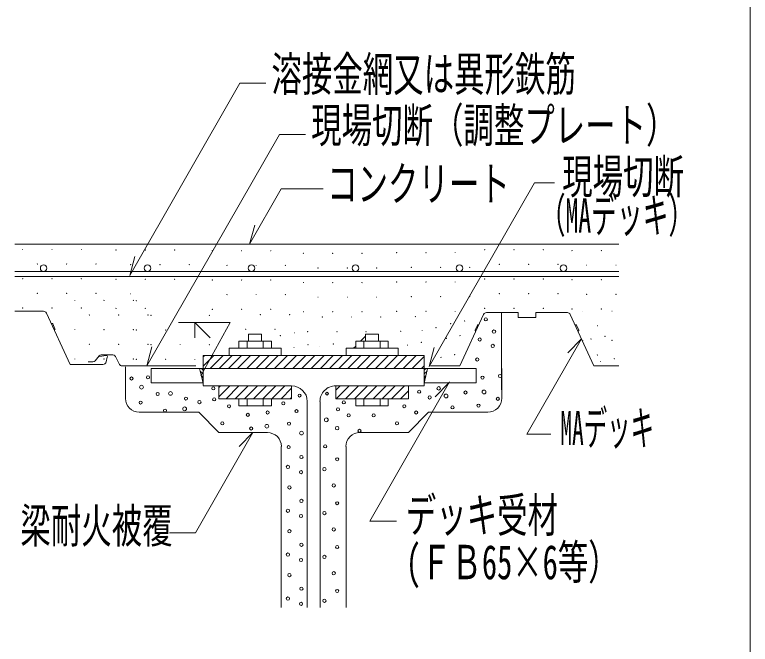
# Model space of a CAD drawing. Units: millimetres, scale not verified. Extents: x -2848 to 2851, y -2045 to 2045.
# Drawn here: x 1144 to 1647, y -1279 to -849 of the extents above; entities that cross this region are included whole.
import ezdxf
from ezdxf.enums import TextEntityAlignment as Align

# ---------------------------------------------------------------- set-up
doc = ezdxf.new("R2010")
doc.units = ezdxf.units.MM
doc.header["$LTSCALE"] = 8
doc.layers.add('0-0_0', color=4, linetype='Continuous', lineweight=9)
doc.layers.add('0-B_96', color=7, linetype='Continuous')
doc.styles.add('ＭＳ ゴシック', font='')
doc.styles.get('ＭＳ ゴシック').set_extended_font_data('MS Gothic')

msp = doc.modelspace()

# ---------------------------------------------------------------- linework, layer by layer
at = {"layer": '0-0_0', "color": 2, "lineweight": 18}
for p, q in [((1646.598, -1835.456), (1646.598, 422.833)), ((1144.086, -1024.207), (1556.906, -1024.207)), ((1144.086, -1027.79), (1556.906, -1027.79)), ((1163.853, -1051.395), (1144.086, -1051.395)), ((1182.058, -1087.866), (1165.775, -1052.63)), ((1464.427, -1053.565), (1448.143, -1088.782)), ((1466.35, -1052.33), (1487.95, -1052.33)), ((1521.622, -1052.311), (1500.17, -1052.311)), ((1500.17, -1052.311), (1500.17, -1055.818)), ((1539.826, -1088.782), (1523.543, -1053.546)), ((1169.452, -1059.796), (1169.139, -1059.911)), ((1171.587, -1063.366), (1170.054, -1060.047)), ((1171.314, -1064.028), (1171.082, -1064.114)), ((1458.629, -1064.265), (1460.164, -1060.946)), ((1458.902, -1064.926), (1459.134, -1065.013)), ((1460.765, -1060.695), (1461.078, -1060.81)), ((1527.221, -1060.713), (1526.908, -1060.827)), ((1529.355, -1064.282), (1527.822, -1060.964)), ((1529.083, -1064.944), (1528.85, -1065.03)), ((1199.014, -1085.307), (1201.782, -1081.958)), ((1206.453, -1081.594), (1202.086, -1082.37)), ((1203.234, -1081.272), (1211.174, -1081.272)), ((1207.344, -1082.817), (1206.468, -1086.118)), ((1212.874, -1082.275), (1215.744, -1087.765)), ((1204.382, -1087.866), (1182.058, -1087.866)), ((1197.562, -1085.993), (1194.253, -1085.993)), ((1217.417, -1088.783), (1267.89, -1088.783)), ((1428.226, -1088.782), (1448.143, -1088.782)), ((1556.906, -1088.782), (1539.826, -1088.782))]:
    msp.add_line(p, q, dxfattribs=at)
at = {"layer": '0-0_0'}
for p, q in [((1427.223, -1089.284), (1499.087, -963.679)), ((1499.087, -963.679), (1512.764, -963.679)), ((1326.148, -967.755), (1304.566, -1005.475)), ((1326.148, -967.755), (1354.792, -967.755)), ((1304.566, -1005.475), (1308.013, -992.496)), ((1144.086, -1005.475), (1556.906, -1005.475)), ((1222.63, -1026.951), (1226.076, -1013.973)), ((1476.583, -1105.065), (1476.583, -1052.33)), ((1291.378, -1059.145), (1255.971, -1059.145)), ((1291.378, -1059.145), (1271.33, -1095.511)), ((1312.763, -1067.105), (1303.885, -1067.105)), ((1303.885, -1067.105), (1303.885, -1071.942)), ((1312.763, -1067.105), (1312.763, -1071.942)), ((1380.418, -1071.942), (1383.79, -1068.539)), ((1383.79, -1067.105), (1392.669, -1067.105)), ((1383.79, -1067.105), (1383.79, -1071.942)), ((1392.669, -1067.105), (1392.669, -1071.942)), ((1319.421, -1071.942), (1297.228, -1071.942)), ((1297.228, -1071.942), (1297.228, -1076.779)), ((1302.776, -1076.779), (1302.776, -1071.942)), ((1313.873, -1076.779), (1313.873, -1071.942)), ((1319.421, -1071.942), (1319.421, -1076.779)), ((1375.624, -1076.779), (1377.132, -1075.258)), ((1377.132, -1071.942), (1399.326, -1071.942)), ((1377.132, -1071.942), (1377.132, -1076.779)), ((1382.681, -1076.779), (1382.681, -1071.942)), ((1393.777, -1076.779), (1393.777, -1071.942)), ((1399.326, -1071.942), (1399.326, -1076.779)), ((1234.418, -1088.783), (1237.864, -1075.804)), ((1326.078, -1076.779), (1326.078, -1081.616)), ((1370.474, -1076.779), (1370.474, -1081.616)), ((1427.223, -1089.284), (1430.668, -1076.305)), ((1272.806, -1089.025), (1280.148, -1081.616)), ((1272.806, -1082.69), (1273.87, -1081.616)), ((1423.747, -1081.616), (1272.806, -1081.616)), ((1272.806, -1100.517), (1272.806, -1081.616)), ((1277.547, -1090.574), (1286.425, -1081.616)), ((1283.825, -1090.574), (1292.702, -1081.616)), ((1290.102, -1090.574), (1298.979, -1081.616)), ((1296.379, -1090.574), (1305.256, -1081.616)), ((1302.657, -1090.574), (1311.534, -1081.616)), ((1308.933, -1090.574), (1317.811, -1081.616)), ((1315.211, -1090.574), (1324.088, -1081.616)), ((1321.488, -1090.574), (1330.366, -1081.616)), ((1327.766, -1090.574), (1336.643, -1081.616)), ((1334.043, -1090.574), (1342.921, -1081.616)), ((1340.32, -1090.574), (1349.198, -1081.616)), ((1346.598, -1090.574), (1355.474, -1081.616)), ((1352.874, -1090.574), (1361.752, -1081.616)), ((1359.151, -1090.574), (1368.029, -1081.616)), ((1365.429, -1090.574), (1374.306, -1081.616)), ((1371.706, -1090.574), (1380.583, -1081.616)), ((1377.983, -1090.574), (1386.86, -1081.616)), ((1384.26, -1090.574), (1393.138, -1081.616)), ((1390.537, -1090.574), (1399.414, -1081.616)), ((1396.814, -1090.574), (1405.692, -1081.616)), ((1403.091, -1090.574), (1411.969, -1081.616)), ((1409.369, -1090.574), (1418.246, -1081.616)), ((1415.646, -1090.574), (1423.747, -1082.4)), ((1423.747, -1102.309), (1423.747, -1081.616)), ((1219.8, -1102.309), (1219.8, -1089.503)), ((1421.923, -1090.574), (1423.747, -1088.734)), ((1237.298, -1090.574), (1237.298, -1100.427)), ((1423.747, -1090.574), (1237.298, -1090.574)), ((1270.375, -1090.574), (1272.806, -1100.517)), ((1272.806, -1094.324), (1270.796, -1092.295)), ((1272.806, -1091.79), (1271.602, -1090.574)), ((1272.806, -1102.22), (1272.806, -1090.574)), ((1426.178, -1090.574), (1423.747, -1100.517)), ((1423.747, -1091.79), (1424.952, -1090.574)), ((1423.747, -1094.324), (1425.757, -1092.295)), ((1423.761, -1090.574), (1459.27, -1090.574)), ((1459.257, -1090.574), (1459.257, -1100.427)), ((1476.753, -1102.309), (1476.753, -1090.574)), ((1237.298, -1100.427), (1272.806, -1100.427)), ((1272.806, -1096.857), (1271.618, -1095.658)), ((1272.806, -1099.39), (1272.441, -1099.022)), ((1386.642, -1194.909), (1441.143, -1099.651)), ((1423.747, -1096.857), (1424.935, -1095.658)), ((1423.747, -1099.39), (1424.113, -1099.022)), ((1459.257, -1100.427), (1423.747, -1100.427)), ((1440.699, -1100.427), (1431.284, -1109.928)), ((1219.8, -1110.976), (1219.8, -1102.309)), ((1333.2, -1102.309), (1272.806, -1102.309)), ((1283.448, -1102.309), (1283.448, -1111.258)), ((1283.448, -1109.957), (1291.029, -1102.309)), ((1283.448, -1103.623), (1284.75, -1102.309)), ((1288.437, -1111.258), (1297.305, -1102.309)), ((1294.714, -1111.258), (1303.583, -1102.309)), ((1300.99, -1111.258), (1309.86, -1102.309)), ((1307.268, -1111.258), (1316.138, -1102.309)), ((1313.544, -1111.258), (1322.414, -1102.309)), ((1319.822, -1111.258), (1328.692, -1102.309)), ((1326.099, -1111.258), (1333.2, -1104.094)), ((1333.2, -1102.309), (1333.2, -1111.258)), ((1363.354, -1102.309), (1423.747, -1102.309)), ((1363.354, -1102.309), (1363.354, -1111.258)), ((1363.354, -1105.337), (1366.354, -1102.309)), ((1363.763, -1111.258), (1372.632, -1102.309)), ((1370.04, -1111.258), (1378.909, -1102.309)), ((1376.317, -1111.258), (1385.186, -1102.309)), ((1382.594, -1111.258), (1391.463, -1102.309)), ((1388.871, -1111.258), (1397.74, -1102.309)), ((1395.149, -1111.258), (1404.018, -1102.309)), ((1401.426, -1111.258), (1410.294, -1102.309)), ((1413.105, -1102.309), (1413.105, -1111.258)), ((1476.753, -1110.886), (1476.753, -1102.309)), ((1332.377, -1111.258), (1333.2, -1110.427)), ((1407.702, -1111.258), (1413.105, -1105.807)), ((1333.2, -1111.258), (1283.448, -1111.258)), ((1297.228, -1111.258), (1297.228, -1116.096)), ((1302.776, -1116.096), (1302.776, -1111.258)), ((1313.873, -1116.096), (1313.873, -1111.258)), ((1319.421, -1111.258), (1319.421, -1116.096)), ((1343.842, -1113.048), (1343.842, -1254.046)), ((1352.711, -1113.048), (1352.711, -1254.046)), ((1363.354, -1111.258), (1413.105, -1111.258)), ((1377.132, -1111.258), (1377.132, -1116.096)), ((1382.681, -1116.096), (1382.681, -1111.258)), ((1393.777, -1116.096), (1393.777, -1111.258)), ((1399.326, -1111.258), (1399.326, -1116.096)), ((1269.785, -1120.519), (1229.078, -1120.519)), ((1283.448, -1134.306), (1269.785, -1120.519)), ((1319.421, -1116.096), (1297.228, -1116.096)), ((1377.132, -1116.096), (1399.326, -1116.096)), ((1413.105, -1134.306), (1426.857, -1120.43)), ((1467.294, -1120.43), (1426.857, -1120.43)), ((1306.828, -1134.306), (1267.575, -1202.913)), ((1316.747, -1134.306), (1283.448, -1134.306)), ((1306.828, -1134.306), (1297.413, -1143.807)), ((1379.89, -1134.306), (1413.105, -1134.306)), ((1510.328, -1135.548), (1494.046, -1135.548)), ((1326.206, -1143.851), (1326.206, -1254.046)), ((1370.43, -1143.851), (1370.43, -1254.046)), ((1404.883, -1194.909), (1386.642, -1194.909)), ((1249.821, -1202.913), (1267.575, -1202.913))]:
    msp.add_line(p, q, dxfattribs=at)
for points in [[(1222.63, -1026.951), (1297.808, -895.557), (1315.562, -895.557)], [(1234.418, -1088.783), (1324.947, -930.557), (1342.701, -930.557)], [(1267.174, -1069.658), (1267.174, -1059.145), (1277.591, -1069.658)], [(1494.046, -1135.548), (1531.326, -1070.388), (1521.91, -1079.889)], [(1326.078, -1076.779), (1290.57, -1076.779), (1290.57, -1081.616)], [(1370.474, -1076.779), (1405.983, -1076.779), (1405.983, -1081.616)]]:
    msp.add_lwpolyline(points, dxfattribs=at)
at = {"layer": '0-0_0', "color": 2, "lineweight": 18}
msp.add_lwpolyline([(1487.95, -1052.33), (1487.95, -1055.818), (1500.17, -1055.818)], dxfattribs=at)
at = {"layer": '0-0_0'}
for centre in [(1149.575, -1009.232), (1169.575, -1009.232), (1189.575, -1009.232), (1213.302, -1009.519), (1233.302, -1009.519), (1253.302, -1009.519), (1279.038, -1010.093), (1299.038, -1010.093), (1319.038, -1010.093), (1465.174, -1009.427), (1485.174, -1009.427), (1505.174, -1009.427), (1524.861, -1009.932), (1544.861, -1009.932), (1341.33, -1011.814), (1361.33, -1011.814), (1381.33, -1011.814), (1404.982, -1011.448), (1424.982, -1011.448), (1444.982, -1011.448), (1159.575, -1019.232), (1179.575, -1019.232), (1199.575, -1019.232), (1223.302, -1019.519), (1243.302, -1019.519), (1263.302, -1019.519), (1289.038, -1020.093), (1309.038, -1020.093), (1329.038, -1020.093), (1475.174, -1019.427), (1495.174, -1019.427), (1515.174, -1019.427), (1534.861, -1019.932), (1554.861, -1019.932), (1351.33, -1021.814), (1371.33, -1021.814), (1391.33, -1021.814), (1414.982, -1021.448), (1434.982, -1021.448), (1454.982, -1021.448), (1149.575, -1029.232), (1169.575, -1029.232), (1189.575, -1029.232), (1213.302, -1029.519), (1233.302, -1029.519), (1253.302, -1029.519), (1279.038, -1030.093), (1299.038, -1030.093), (1319.038, -1030.093), (1465.174, -1029.427), (1485.174, -1029.427), (1505.174, -1029.427), (1524.861, -1029.932), (1544.861, -1029.932), (1341.33, -1031.814), (1361.33, -1031.814), (1381.33, -1031.814), (1404.982, -1031.448), (1424.982, -1031.448), (1444.982, -1031.448), (1159.575, -1039.232), (1179.575, -1039.232), (1199.575, -1039.232), (1223.302, -1039.519), (1289.038, -1040.093), (1309.038, -1040.093), (1329.038, -1040.093), (1475.174, -1039.427), (1495.174, -1039.427), (1515.174, -1039.427), (1534.861, -1039.932), (1554.861, -1039.932), (1185.15, -1044.042), (1205.15, -1044.042), (1225.15, -1044.042), (1227.123, -1044.292), (1351.33, -1041.814), (1371.33, -1041.814), (1391.33, -1041.814), (1414.982, -1041.448), (1434.982, -1041.448), (1454.982, -1041.448), (1149.575, -1049.232), (1169.575, -1049.232), (1189.575, -1049.232), (1213.302, -1049.519), (1233.302, -1049.519), (1279.038, -1050.093), (1299.038, -1050.093), (1319.038, -1050.093), (1465.174, -1049.427), (1485.174, -1049.427), (1505.174, -1049.427), (1524.861, -1049.932), (1544.861, -1049.932), (1195.15, -1054.042), (1215.15, -1054.042), (1235.15, -1054.042), (1237.123, -1054.292), (1277.123, -1054.292), (1311.877, -1053.708), (1331.877, -1053.708), (1341.33, -1051.814), (1361.33, -1051.814), (1381.33, -1051.814), (1404.982, -1051.448), (1417.821, -1055.063), (1424.982, -1051.448), (1444.982, -1051.448), (1532.195, -1051.373), (1552.195, -1051.373), (1354.169, -1055.429), (1374.169, -1055.429), (1394.169, -1055.429), (1441.95, -1059.972), (1451.402, -1058.078), (1185.15, -1064.042), (1205.15, -1064.042), (1225.15, -1064.042), (1227.123, -1064.292), (1247.123, -1064.292), (1267.123, -1064.292), (1301.877, -1063.708), (1321.877, -1063.708), (1407.821, -1065.063), (1422.443, -1064.612), (1431.896, -1062.718), (1542.195, -1061.373), (1325.607, -1068.093), (1335.059, -1066.198), (1344.169, -1065.429), (1364.169, -1065.429), (1384.169, -1065.429), (1438.931, -1069.949), (1448.383, -1068.054), (1547.331, -1068.563), (1195.15, -1074.042), (1215.15, -1074.042), (1235.15, -1074.042), (1237.123, -1074.292), (1257.123, -1074.292), (1277.123, -1074.292), (1344.348, -1074.318), (1361.765, -1073.854), (1412.458, -1074.589), (1421.91, -1072.694), (1532.195, -1071.373), (1537.879, -1070.458), (1552.195, -1071.373), (1334.896, -1076.213), (1352.313, -1075.749), (1185.15, -1084.042), (1205.15, -1084.042), (1225.15, -1084.042), (1227.123, -1084.292), (1247.123, -1084.292), (1267.123, -1084.292), (1435.215, -1082.942), (1444.668, -1081.047), (1542.195, -1081.373), (1553.64, -1083.891), (1544.188, -1085.786)]:
    msp.add_circle(centre, 0.1, dxfattribs=at)
at = {"layer": '0-0_0', "color": 2, "lineweight": 18}
for centre in [(1163.841, -1021.993), (1234.859, -1021.993), (1305.877, -1021.993), (1376.895, -1021.993), (1447.914, -1021.993), (1518.931, -1021.993)]:
    msp.add_ellipse(centre, major_axis=(2.239, 0), ratio=0.991012, dxfattribs=at)
for centre, major_axis, start_param, end_param in [((1163.853, -1053.534), (2.14, 0), 0.4363149, 1.5707963), ((1466.35, -1054.47), (2.14, 0), 1.5707963, 2.705016), ((1521.622, -1054.45), (2.14, 0), 0.4363149, 1.5707963), ((1169.617, -1060.254), (0.486, 0), 0.436437, 1.9198447), ((1171.15, -1063.571), (0.486, 0), 5.0614897, 6.7196223), ((1459.066, -1064.47), (0.486, 0), 2.7051033, 4.3633057), ((1460.599, -1061.152), (0.486, 0), 1.2216432, 2.7050684), ((1527.386, -1061.17), (0.486, 0), 0.4364545, 1.9197924), ((1528.918, -1064.487), (0.486, 0), 5.0614723, 6.7194827), ((1197.562, -1084.085), (1.908, 0), 4.7123715, 5.5881952), ((1203.234, -1083.18), (1.908, 0), 1.5707963, 2.4466025), ((1206.413, -1082.565), (0.973, 0), 6.0213336, 7.8539816), ((1211.174, -1083.18), (1.908, 0), 0.4852888, 1.5707963), ((1204.382, -1085.726), (2.14, 0), 4.7123715, 6.1086698), ((1217.417, -1086.874), (1.908, 0), 3.6271258, 4.7123715)]:
    msp.add_ellipse(centre, major_axis=major_axis, ratio=0.991012, start_param=start_param, end_param=end_param, dxfattribs=at)
at = {"layer": '0-0_0'}
for centre, major_axis in [((1465.918, -1056.97), (1.07, 0)), ((1471.501, -1065.329), (1.16, 0)), ((1461.742, -1070.736), (1.1, 0)), ((1470.645, -1075.156), (1.16, 0)), ((1460.058, -1084.432), (1.1, 0)), ((1475.683, -1095.641), (1.069, 0)), ((1223.905, -1097.433), (1.069, 0)), ((1235.139, -1096.65), (1.069, 0)), ((1463.675, -1096.814), (1.069, 0)), ((1230.734, -1103.302), (1.297, 0)), ((1279.827, -1104.133), (1.069, 0)), ((1420.408, -1106.467), (1.069, 0)), ((1433.73, -1104.133), (1.16, 0)), ((1464.694, -1106.591), (1.297, 0)), ((1241.722, -1107.986), (1.069, 0)), ((1250.488, -1107.602), (1.297, 0)), ((1261.09, -1111.113), (1.069, 0)), ((1338.682, -1109.06), (1.038, 0)), ((1357.442, -1107.762), (0.935, 0)), ((1427.561, -1110.357), (1.1, 0)), ((1438.741, -1109.328), (1.297, 0)), ((1452.054, -1106.976), (1.069, 0)), ((1474.134, -1111.276), (1.069, 0)), ((1230.102, -1113.849), (1.069, 0)), ((1270.238, -1113.498), (1.16, 0)), ((1280.358, -1111.654), (1.07, 0)), ((1290.53, -1116.357), (1.069, 0)), ((1327.63, -1114.355), (1.07, 0)), ((1368.924, -1113.728), (1.07, 0)), ((1410.221, -1116.357), (1.069, 0)), ((1460.965, -1115.966), (1.069, 0)), ((1246.758, -1119.321), (1.069, 0)), ((1260.172, -1118.155), (1.297, 0)), ((1316.869, -1120.657), (1.069, 0)), ((1336.626, -1119.693), (1.07, 0)), ((1364.895, -1118.504), (1.07, 0)), ((1418.356, -1120.657), (1.069, 0)), ((1443.146, -1117.138), (1.069, 0)), ((1303.311, -1122.22), (1.069, 0)), ((1356.928, -1125.658), (1.297, 0)), ((1372.261, -1122.611), (1.069, 0)), ((1389.305, -1122.611), (1.069, 0)), ((1285.881, -1128.083), (1.069, 0)), ((1305.636, -1131.601), (1.069, 0)), ((1316.338, -1130.043), (1.297, 0)), ((1331.486, -1128.251), (1.038, 0)), ((1364.382, -1131.363), (1.16, 0)), ((1405.186, -1128.083), (1.069, 0)), ((1339.966, -1134.734), (1.297, 0)), ((1379.62, -1133.165), (1.069, 0)), ((1331.228, -1144.329), (1.038, 0)), ((1356.158, -1143.81), (1.07, 0)), ((1339.966, -1151.072), (1.1, 0)), ((1364.382, -1152.628), (1.038, 0)), ((1330.714, -1157.815), (1.16, 0)), ((1339.71, -1161.445), (1.07, 0)), ((1355.644, -1159.37), (1.16, 0)), ((1331.742, -1171.819), (1.16, 0)), ((1362.068, -1170.522), (1.16, 0)), ((1339.966, -1181.072), (1.1, 0)), ((1364.382, -1182.628), (1.038, 0)), ((1330.714, -1187.815), (1.16, 0)), ((1339.71, -1191.445), (1.07, 0)), ((1355.644, -1189.37), (1.16, 0)), ((1331.742, -1201.819), (1.16, 0)), ((1362.068, -1200.522), (1.16, 0)), ((1339.966, -1211.072), (1.1, 0)), ((1364.382, -1212.628), (1.038, 0)), ((1330.714, -1217.815), (1.16, 0)), ((1339.71, -1221.445), (1.07, 0)), ((1355.644, -1219.37), (1.16, 0)), ((1331.742, -1231.819), (1.16, 0)), ((1362.068, -1230.522), (1.16, 0)), ((1339.966, -1241.072), (1.1, 0)), ((1364.382, -1242.628), (1.038, 0)), ((1330.714, -1247.815), (1.16, 0)), ((1339.71, -1251.445), (1.07, 0)), ((1355.644, -1249.37), (1.16, 0))]:
    msp.add_ellipse(centre, major_axis=major_axis, ratio=0.991012, dxfattribs=at)
for centre, major_axis, start_param, end_param in [((1333.2, -1113.048), (10.738, 0), 0, 1.5707963), ((1363.354, -1113.048), (10.738, 0), 1.5707963, 3.1415927), ((1229.259, -1110.976), (9.546, 0), 3.1415927, 4.6930856), ((1467.294, -1110.886), (9.546, 0), 4.7123715, 6.2831853), ((1316.747, -1143.851), (9.546, 0), 0, 1.5707963), ((1379.89, -1143.851), (9.546, 0), 1.5707963, 3.1415927)]:
    msp.add_ellipse(centre, major_axis=major_axis, ratio=0.991012, start_param=start_param, end_param=end_param, dxfattribs=at)

# ---------------------------------------------------------------- texts
at = {"layer": '0-0_0', "color": 7, "style": 'ＭＳ ゴシック', "width": 0.65}
for s, p in [('コンクリート', (1357.503, -982.977)), ('デッキ受材', (1411.272, -1209.532)), ('(ＦＢ65×6等）', (1411.272, -1241.663))]:
    msp.add_text(s, height=23.46, dxfattribs=at).set_placement(p, align=Align.BOTTOM_LEFT)
at = {"layer": '0-B_96', "style": 'ＭＳ ゴシック'}
for s, width, p in [('溶接金網又は異形鉄筋', 0.65, (1319.473, -908.018)), ('現場切断（調整プレート）', 0.65, (1346.612, -943.018)), ('現場切断', 0.65, (1518.094, -978.018)), ('（MAデッキ）', 0.55, (1502.746, -1004.67)), ('MAデッキ', 0.5, (1516.87, -1150.007)), ('梁耐火被覆', 0.65, (1147.962, -1216.794))]:
    msp.add_text(s, height=23.46, dxfattribs=dict(at, width=width)).set_placement(p, align=Align.BOTTOM_LEFT)

doc.saveas('drawing.dxf')
